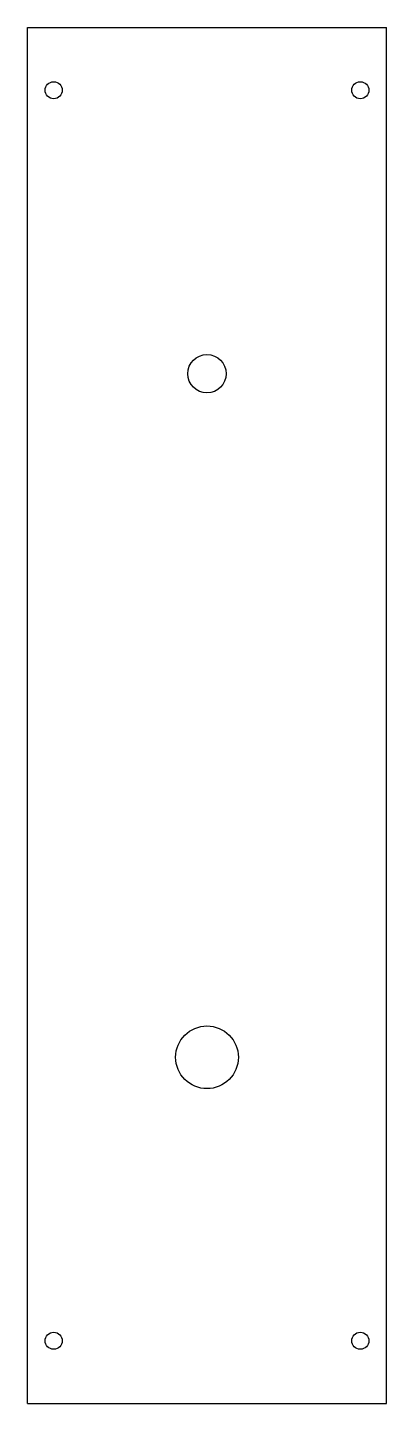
# Model space of a CAD drawing. Header units: millimetres. Extents: x -37 to 66, y -395 to 0.
import ezdxf

# ---------------------------------------------------------------- set-up
doc = ezdxf.new("R2010")
doc.units = ezdxf.units.MM

msp = doc.modelspace()

# ---------------------------------------------------------------- linework, layer by layer
at = {"color": 7, "linetype": 'Continuous', "lineweight": 25}
for p, q in [((-36.8, -395), (-36.8, 0)), ((-36.8, 0), (66.16, 0)), ((66.16, -395), (66.16, 0)), ((-36.8, -395), (66.16, -395))]:
    msp.add_line(p, q, dxfattribs=at)
for centre, radius in [((-29.3, -18), 2.45), ((58.66, -18), 2.45), ((14.68, -99.38), 5.5), ((14.68, -295.62), 9), ((-29.3, -377), 2.45), ((58.66, -377), 2.45)]:
    msp.add_circle(centre, radius, dxfattribs=at)

doc.saveas('drawing.dxf')
